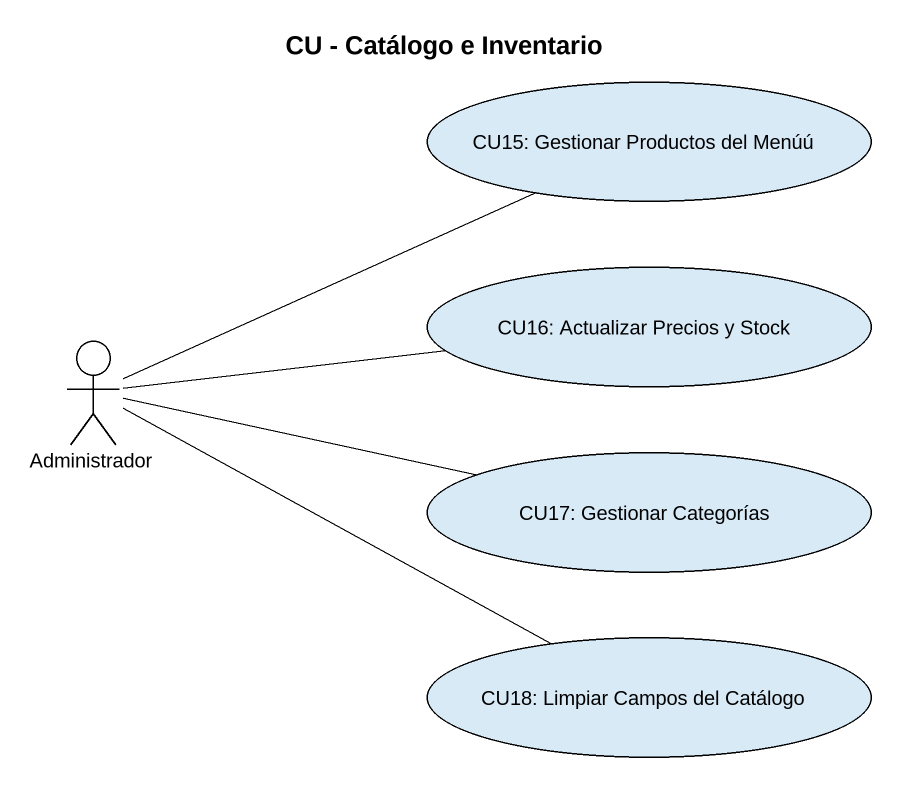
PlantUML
@startuml
title CU - Catálogo e Inventario
usecase "CU15: Gestionar Productos del Menúú" as CU15_Gestionar_Productos
actor Administrador
usecase "CU16: Actualizar Precios y Stock" as CU16_Actualizar_Precios_y
usecase "CU17: Gestionar Categorías" as CU17_Gestionar_Categorías
usecase "CU18: Limpiar Campos del Catálogo" as CU18_Limpiar_Campos_del
Administrador -right- CU15_Gestionar_Productos
Administrador -right- CU16_Actualizar_Precios_y
Administrador -right- CU17_Gestionar_Categorías
Administrador -right- CU18_Limpiar_Campos_del
@enduml
